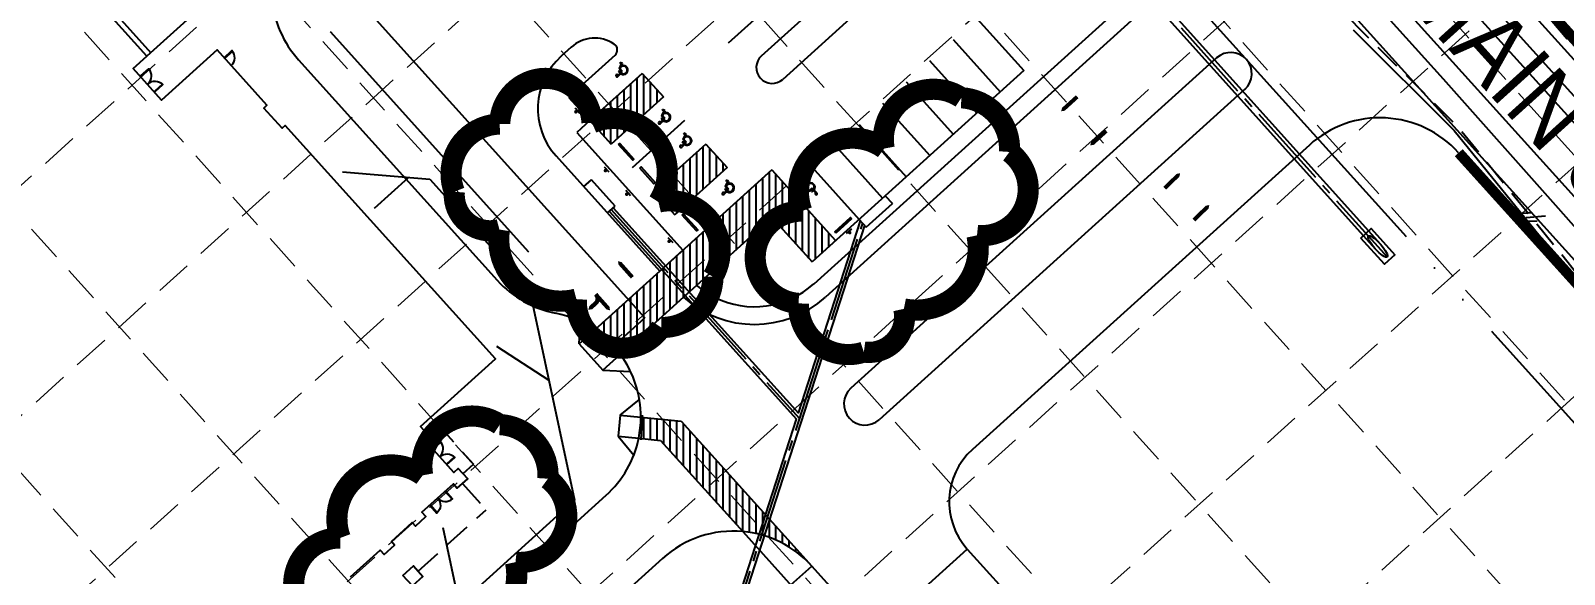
# Model space of a CAD drawing. Header units: inches. Extents: x 5194 to 8721, y 2249 to 5862.
# Drawn here: x 6874 to 7309.4, y 4846.8 to 5001 of the extents above; entities that cross this region are included whole.
import ezdxf
from ezdxf.enums import TextEntityAlignment as Align

# ---------------------------------------------------------------- set-up
doc = ezdxf.new("R2010")
doc.units = ezdxf.units.IN
doc.header["$LTSCALE"] = 60
doc.header["$MEASUREMENT"] = 0
for name, pattern in [('03139 BASE$0$HIDDEN2', [0.1875, 0.125, -0.0625]), ('03139 TOPO$0$PL2', [2.85, 2.25, -0.2, 0, -0.2, 0, -0.2]), ('HIDDEN', [0.375, 0.25, -0.125]), ('HIDDEN2', [0.1875, 0.125, -0.0625]), ('SCENT', [0.55, 0.4, -0.05, 0.05, -0.05])]:
    doc.linetypes.add(name, pattern=pattern)
for name, color, linetype in [('03139 BASE$0$A-Pkng', 7, 'Continuous'), ('03139 BASE$0$A-Wall-Abov', 8, '03139 BASE$0$HIDDEN2'), ('03139 BASE$0$A1-FLOR-OUTLINE-NEW', 7, 'Continuous'), ('03139 BASE$0$AS-MOWSTRIP', 7, 'Continuous'), ('03139 BASE$0$CCURB', 7, 'Continuous'), ('03139 BASE$0$CPPAVEMENT', 7, 'Continuous'), ('03139 BASE$0$CPPAVEMENT-STRIPE', 7, 'Continuous'), ('03139 BASE$0$CSTRIPE', 8, 'Continuous'), ('03139 BASE$0$CWALK', 7, 'Continuous'), ('03139 BASE$0$DOORSWINGS', 7, 'Continuous'), ('03139 BASE$0$HC', 7, 'Continuous'), ('03139 BASE$0$pinlet', 7, 'Continuous'), ('03139 TOPO$0$BNDRY65', 7, '03139 TOPO$0$PL2'), ('03139 TOPO$0$EP', 7, 'Continuous'), ('03139 TOPO$0$EP2', 7, 'Continuous'), ('03139 TOPO$0$Shoulder stripe', 7, 'Continuous'), ('03139 TOPO$0$SHOULDER STRIPE2', 7, 'Continuous'), ('03139 TOPO$0$STREETNAMES', 7, 'Continuous'), ('BASE', 7, 'Continuous'), ('CSAWCUT', 7, 'HIDDEN2'), ('grid', 254, 'HIDDEN'), ('Pstm', 7, 'Continuous'), ('pstmcl', 8, 'SCENT')]:
    doc.layers.add(name, color=color, linetype=linetype)
doc.styles.add('ARIAL', font='ARIAL.TTF', dxfattribs={"width": 0.875})

# ---------------------------------------------------------------- blocks, each defined once
blk = doc.blocks.new('03139 TOPO$0$EA')
for p, q in [((0, 0), (-0.078, -0.115)), ((-0.03, 0.003), (-0.068, -0.048)), ((0.041, 0), (0, -0.055))]:
    blk.add_line(p, q)
blk = doc.blocks.new('03139 BASE$0$I_SITE_PARKING_Arrow Straight & Left_P')
at = {"color": 0, "linetype": 'ByBlock', "lineweight": -2}
for points in [[(0, 0, 0.0729, 0.0729, 0), (0.011, 0, 0.0729, 0.0729, 0.413674), (0.114, 0.102, 0.0729, 0.0729, 0), (0.114, 0.134, 0.177, 0, 0), (0.114, 0.27, 0, 0, 0)], [(0, 0, 0.0678, 0.0678, 0), (0.232, 0, 0.174, 0, 0), (0.368, 0, 0, 0, 0)]]:
    blk.add_lwpolyline(points, format="xyseb", dxfattribs=at)
blk = doc.blocks.new('03139 BASE$0$HC2')
at = {"layer": '03139 BASE$0$HC', "linetype": 'Continuous'}
for p, q in [((-0.01, 0.015), (-0.01, 0.009)), ((-0.009, 0.043), (-0.005, -0.005)), ((-0.003, 0.036), (-0.001, 0.016)), ((-0.001, 0.016), (0.015, 0.016)), ((0, 0), (-0.001, 0.011)), ((-0.001, 0.011), (0.015, 0.011)), ((0, 0), (0.027, 0)), ((0.015, 0.011), (0.015, 0.016)), ((0.042, -0.035), (0.027, 0)), ((-0.005, -0.005), (0.024, -0.005)), ((0.039, -0.042), (0.024, -0.005)), ((0.029, -0.028), (0.026, -0.02)), ((0.039, -0.042), (0.055, -0.035)), ((0.042, -0.035), (0.053, -0.03)), ((0.055, -0.035), (0.053, -0.03))]:
    blk.add_line(p, q, dxfattribs=at)
for centre, radius, start, end in [((-0.001, -0.016), 0.0326, 106.7285, 338.4897), ((-0.001, -0.016), 0.0272, 109.1687, 351.8427), ((-0.001, 0.044), 0.00816, 255.546, 184.6199)]:
    blk.add_arc(centre, radius, start, end, dxfattribs=at)

msp = doc.modelspace()

# ---------------------------------------------------------------- hatches: boundary and pattern name
at = {"layer": '03139 BASE$0$CSTRIPE'}
h = msp.add_hatch(dxfattribs=at)
h.set_pattern_fill('ANSI31', color=256, scale=15, angle=45, style=0)
h.paths.add_polyline_path([(7047.63, 4988.91), (7053.66, 4982.23), (7038.81, 4968.83), (7032.78, 4975.51)])
h = msp.add_hatch(dxfattribs=at)
h.set_pattern_fill('ANSI31', color=256, scale=15, angle=45, style=0)
h.paths.add_polyline_path([(7065.72, 4968.86), (7071.75, 4962.18), (7056.9, 4948.78), (7050.87, 4955.46)])
h = msp.add_hatch(dxfattribs=at)
h.set_pattern_fill('ANSI31', color=256, scale=15, angle=45, style=0)
h.paths.add_polyline_path([(7083, 4946.73, -0.414214), (7085.82, 4946.59), (7095.87, 4935.45), (7102.55, 4941.48), (7084.46, 4961.53), (7052.66, 4932.83), (7043.75, 4924.79), (7048.44, 4919.59), (7043.98, 4915.57), (7045.99, 4913.34), (7059.36, 4925.4), (7063.1, 4928.78)])
h.paths.add_polyline_path([(7043.75, 4924.79), (7039.29, 4920.77), (7043.98, 4915.57), (7048.44, 4919.59)])
h.paths.add_polyline_path([(7039.29, 4920.77), (7034.23, 4916.19, -0.058944), (7039.53, 4911.55), (7043.98, 4915.57)])
h.paths.add_polyline_path([(7045.99, 4913.34), (7043.98, 4915.57), (7039.53, 4911.55, -0.025047), (7041.43, 4909.22)])
h = msp.add_hatch(dxfattribs=at)
h.set_pattern_fill('ANSI31', color=256, scale=15, angle=45, style=0)
edge = h.paths.add_edge_path()
edge.add_line((7058.75, 4890.25), (7095.81, 4849.19))
edge.add_arc((7073.53, 4829.09), 30, 42.0636, 84.897)
edge.add_line((7076.2, 4858.97), (7052.88, 4884.82))
edge.add_line((7052.88, 4884.82), (7046.65, 4885.45))
edge.add_arc((7017.26, 4891.45), 30, 348.4548, 359.9332)
edge.add_line((7047.26, 4891.42), (7058.75, 4890.25))

# ---------------------------------------------------------------- linework, layer by layer
at = {"layer": '03139 BASE$0$A-Pkng', "lineweight": -2}
for points in [[(7171.14, 4982.27, 1.13, 1.13, 0), (7168.27, 4979.67, 2.91, 0, 0), (7166.59, 4978.15, 0, 0, 0)], [(7179.4, 4972.58, 1.13, 1.13, 0), (7176.52, 4969.99, 2.91, 0, 0), (7174.84, 4968.47, 0, 0, 0)], [(7195.97, 4956.34, 1.13, 1.13, 0), (7198.76, 4959.03, 2.91, 0, 0), (7200.38, 4960.6, 0, 0, 0)], [(7204.25, 4947.31, 1.13, 1.13, 0), (7207.04, 4950, 2.91, 0, 0), (7208.66, 4951.57, 0, 0, 0)], [(7044.86, 4931.08, 1.13, 1.13, 0), (7042.28, 4933.97, 2.91, 0, 0), (7040.77, 4935.65, 0, 0, 0)]]:
    msp.add_lwpolyline(points, format="xyseb", dxfattribs=at)
at = {"layer": '03139 BASE$0$A-Wall-Abov'}
for p, q in [((6986.06, 4887.27), (6989.03, 4889.95)), ((6989.03, 4889.95), (6999.75, 4878.07)), ((6996.78, 4875.39), (6999.75, 4878.07)), ((6996.64, 4872.57), (7003.34, 4865.14)), ((6984.04, 4847.73), (7003.34, 4865.14))]:
    msp.add_line(p, q, dxfattribs=at)
at = {"layer": '03139 BASE$0$A1-FLOR-OUTLINE-NEW'}
msp.add_lwpolyline([(6964.84, 4846.11), (6973.25, 4853.71), (6974.37, 4852.47), (6977.34, 4855.15), (6976.44, 4856.14), (6982.38, 4861.5), (6983.28, 4860.51), (6986.24, 4863.19), (6985.13, 4864.43), (6994.04, 4872.47), (6995.15, 4871.23), (6998.12, 4873.91), (6995.44, 4876.88), (6995.44, 4876.88), (6995.44, 4876.88), (6994.21, 4875.76), (6986.17, 4884.67), (6987.4, 4885.79), (6984.72, 4888.76), (7006.01, 4907.96), (6946.27, 4974.16), (6945.4, 4973.38), (6940.27, 4979.07), (6941.13, 4979.85), (6926.95, 4995.57), (6911.18, 4981.33), (6903.14, 4990.24), (6907.03, 4993.75), (6850.09, 5056.86)], dxfattribs=at)
msp.add_lwpolyline([(6979.73, 4846.53), (6982.7, 4849.21), (6985.38, 4846.24), (6982.41, 4843.56)], close=True, dxfattribs=at)
at = {"layer": '03139 BASE$0$AS-MOWSTRIP'}
msp.add_lwpolyline([(6804.3, 5017.56), (6850.2, 5058.99), (6908.15, 4994.77)], dxfattribs=at)
at = {"layer": '03139 BASE$0$CCURB'}
for p, q in [((7081.52, 4993.89), (7104.53, 5014.66)), ((7110.56, 5007.98), (7087.55, 4987.21)), ((7189.43, 5006.41), (7099.72, 4925.46)), ((7141.93, 5005.31), (7156, 4989.72)), ((7027.48, 4996.31), (7024.63, 4993.74)), ((7039.93, 4994.08), (7026.75, 4982.19)), ((6950.11, 4992.73), (7006.5, 4930.24)), ((7156, 4989.72), (7095.87, 4935.45)), ((7210.71, 4993.29), (7106.89, 4899.6)), ((7026.75, 4982.19), (7032.78, 4975.51)), ((7218.74, 4984.38), (7114.93, 4890.69)), ((7032.78, 4975.51), (7029.07, 4972.16)), ((7029.07, 4972.16), (7059.22, 4938.75)), ((7237.05, 4968.57), (7141.4, 4882.25)), ((7023.18, 4965.49), (7052.66, 4932.83)), ((7083, 4946.73), (7063.1, 4928.78)), ((7085.82, 4946.59), (7095.87, 4935.45)), ((7037.36, 4869.18), (6987.44, 4824.14)), ((7053.44, 4851.36), (7003.52, 4806.32)), ((7139.95, 4854.01), (7299.5, 4677.2)), ((7095.81, 4849.19), (7118.64, 4823.89))]:
    msp.add_line(p, q, dxfattribs=at)
msp.add_lwpolyline([(7059.22, 4938.75), (7052.66, 4932.83)], dxfattribs=at)
for centre, radius, start, end in [((6972.38, 5012.83), 30, 185.1937, 222.0636), ((7034.18, 4988.89), 10, 56.5411, 132.0636), ((7038.59, 4995.56), 2, 312.0636, 56.5411), ((7214.73, 4988.83), 6, 312.0636, 132.0636), ((7038.03, 4978.89), 20, 132.0636, 222.0636), ((7084.53, 4990.55), 4.5, 132.0636, 312.0636), ((7257.15, 4946.3), 30, 42.0636, 132.0636), ((7084.33, 4945.25), 2, 42.0636, 132.0636), ((7028.77, 4950.34), 30, 222.0636, 258.9335), ((7079.51, 4948.04), 25.31, 229.5757, 243.6439), ((7079.51, 4948.04), 30.31, 228.331, 311.8218), ((7017.26, 4891.45), 30, 55.557, 78.9335), ((7017.26, 4891.45), 30, 359.9332, 36.3244), ((7110.91, 4895.15), 6, 132.0636, 312.0636), ((7017.26, 4891.45), 30, 312.0636, 348.4548), ((7154.8, 4867.41), 20, 132.0636, 222.0636), ((7073.53, 4829.09), 30, 84.897, 132.0636)]:
    msp.add_arc(centre, radius, start, end, dxfattribs=at)
at = {"layer": '03139 BASE$0$CPPAVEMENT', "color": 130, "lineweight": 158}
msp.add_line((7279.42, 4966.4), (7317.5, 4924.2), dxfattribs=at)
msp.add_line((7279.42, 4966.4), (7317.5, 4924.2), dxfattribs=at)
at = {"layer": '03139 BASE$0$CPPAVEMENT', "color": 130, "const_width": 3}
for points in [[(6803.36, 5560.52), (6848.5, 5512.62), (6986.11, 5359.81), (7423.06, 4875.86), (7491.52, 4798.57), (7520.52, 4765.16)], [(7317.62, 4924.14), (7279.47, 4966.39)]]:
    msp.add_lwpolyline(points, dxfattribs=at)
at = {"layer": '03139 BASE$0$CPPAVEMENT-STRIPE'}
for p, q in [((6984.37, 5356.05), (7459, 4830.09)), ((6975.46, 5348.01), (7450.01, 4822.14)), ((6965.06, 5338.63), (7439.52, 4812.87)), ((6956.16, 5330.59), (7430.71, 4804.72))]:
    msp.add_line(p, q, dxfattribs=at)
at = {"layer": '03139 BASE$0$CSTRIPE'}
for p, q in [((6943.81, 5035.54), (7048.44, 4919.59)), ((7072.15, 4997.56), (7101.85, 5024.36)), ((6959.02, 5000.77), (7015.41, 4938.28)), ((7135.92, 4998.54), (7149.32, 4983.69)), ((7129.24, 4992.51), (7142.64, 4977.66)), ((7047.63, 4988.91), (7032.78, 4975.51)), ((7047.63, 4988.91), (7053.66, 4982.23)), ((7122.56, 4986.48), (7135.96, 4971.63)), ((7053.66, 4982.23), (7038.81, 4968.83)), ((7029.94, 4977.53), (7028.6, 4979.01)), ((7115.88, 4980.45), (7129.28, 4965.6)), ((7032.78, 4975.51), (7038.81, 4968.83)), ((7059.69, 4975.54), (7044.84, 4962.14)), ((7109.2, 4974.42), (7122.6, 4959.57)), ((7065.72, 4968.86), (7050.87, 4955.46)), ((7065.72, 4968.86), (7071.75, 4962.18)), ((7102.51, 4968.39), (7115.91, 4953.54)), ((7038.31, 4960.84), (7036.97, 4962.33)), ((7084.46, 4961.53), (7052.66, 4932.83)), ((7071.75, 4962.18), (7056.9, 4948.78)), ((7084.46, 4961.53), (7102.55, 4941.48)), ((7095.83, 4962.36), (7109.23, 4947.51)), ((7044.34, 4954.16), (7043, 4955.65)), ((7050.87, 4955.46), (7056.9, 4948.78)), ((7056.4, 4940.8), (7055.06, 4942.28)), ((7107.04, 4944.85), (7105.56, 4943.51)), ((7052.66, 4932.83), (7034.23, 4916.19)), ((7059.36, 4925.4), (7041.43, 4909.22)), ((7039.53, 4911.55), (7048.44, 4919.59)), ((7047.26, 4891.42), (7058.75, 4890.25)), ((7058.75, 4890.25), (7095.81, 4849.19)), ((7046.65, 4885.45), (7052.88, 4884.82)), ((7052.88, 4884.82), (7076.2, 4858.97)), ((7122.13, 4837.93), (7139.95, 4854.01))]:
    msp.add_line(p, q, dxfattribs=at)
for points in [[(7028.87, 4982.08), (7029.24, 4982.42), (7033.26, 4977.96), (7032.89, 4977.63)], [(7040.93, 4968.72), (7041.3, 4969.05), (7045.32, 4964.6), (7044.95, 4964.26)], [(7046.96, 4962.04), (7047.33, 4962.37), (7051.35, 4957.92), (7050.98, 4957.58)], [(7059.02, 4948.67), (7059.39, 4949.01), (7063.41, 4944.55), (7063.04, 4944.22)], [(7102.66, 4943.6), (7102.32, 4943.97), (7106.78, 4947.99), (7107.11, 4947.62)]]:
    msp.add_lwpolyline(points, close=True, dxfattribs=at)
at = {"layer": '03139 BASE$0$CSTRIPE', "const_width": 0.5}
for points in [[(7028.58, 4978, 1), (7029.08, 4978, 1)], [(7036.96, 4961.32, 1), (7037.46, 4961.32, 1)], [(7042.99, 4954.64, 1), (7043.49, 4954.64, 1)], [(7106.57, 4943.5, 1), (7106.57, 4944, 1)], [(7055.05, 4941.27, 1), (7055.55, 4941.27, 1)]]:
    msp.add_lwpolyline(points, format="xyb", close=True, dxfattribs=at)
at = {"layer": '03139 BASE$0$CWALK'}
for p, q in [((6926.55, 5011.37), (6907.04, 4993.76)), ((7186.08, 5010.13), (7096.37, 4929.17)), ((7068.27, 4925.37), (7066.05, 4920.89)), ((7029.77, 4912.17), (7030.1, 4918.57)), ((7029.77, 4912.17), (7034.23, 4916.19)), ((7029.77, 4912.17), (7036.47, 4904.75)), ((7036.47, 4904.75), (7041.43, 4909.22)), ((7036.47, 4904.75), (7044.35, 4904.35)), ((7041.44, 4892.01), (7046.84, 4896.42)), ((7041.44, 4892.01), (7040.83, 4886.04)), ((7041.44, 4892.01), (7047.26, 4891.42)), ((7040.83, 4886.04), (7046.65, 4885.45)), ((7040.83, 4886.04), (7045.24, 4880.63)), ((7076.2, 4858.97), (7123.42, 4806.65)), ((7089.87, 4843.83), (7095.81, 4849.19))]:
    msp.add_line(p, q, dxfattribs=at)
msp.add_lwpolyline([(7063.1, 4928.78), (7059.36, 4925.4)], dxfattribs=at)
for points in [[(7062.77, 4925.7, 0, 0.52, 0), (7064.14, 4924.86, 0, 0, 0), (7065.95, 4923.76, 0, 0, 0)], [(7037.32, 4911.95, 0, 0.52, 0), (7036.15, 4910.85, 0, 0, 0), (7034.6, 4909.4, 0, 0, 0)], [(7046, 4888.49, 0, 0.52, 0), (7044.41, 4888.69, 0, 0, 0), (7042.31, 4888.95, 0, 0, 0)], [(7086.97, 4852.05, 0, 0.52, 0), (7088.04, 4850.86, 0, 0, 0), (7089.46, 4849.29, 0, 0, 0)]]:
    msp.add_lwpolyline(points, format="xyseb", dxfattribs=at)
for centre, radius, start, end in [((7079.51, 4948.04), 25.31, 243.6439, 311.8218), ((7017.26, 4891.45), 30, 36.3244, 55.557), ((7017.26, 4891.45), 30, 348.4548, 359.9332), ((7073.53, 4829.09), 30, 42.0636, 84.897)]:
    msp.add_arc(centre, radius, start, end, dxfattribs=at)
at = {"layer": '03139 BASE$0$DOORSWINGS', "elevation": 2.33}
for points in [[(6928.96, 4993.34), (6931.19, 4995.35), (6931.29, 4995.24), (6929.06, 4993.23)], [(6988.17, 4882.43), (6990.39, 4884.44), (6990.49, 4884.33), (6988.26, 4882.33)], [(6992.19, 4877.98), (6994.41, 4879.99), (6994.31, 4880.1), (6992.09, 4878.09)], [(6991.8, 4870.47), (6993.81, 4868.24), (6993.7, 4868.14), (6991.69, 4870.37)], [(6987.35, 4866.45), (6989.36, 4864.22), (6989.46, 4864.32), (6987.45, 4866.54)]]:
    msp.add_lwpolyline(points, close=True, dxfattribs=at)
at = {"layer": '03139 BASE$0$DOORSWINGS'}
for points in [[(6930.98, 4991.12, 0.412782), (6931.19, 4995.35, 0.792387)], [(6907.36, 4985.97, 0.412782), (6907.57, 4990.2, 0.792387)], [(6907.36, 4985.97, -0.412782), (6911.59, 4985.74, -0.792387)], [(6990.19, 4880.22, 0.412782), (6990.39, 4884.44, 0.792387)], [(6990.19, 4880.22, -0.412782), (6994.41, 4879.99, -0.792387)], [(6989.58, 4868.45, -0.412782), (6989.36, 4864.22, -0.792387)], [(6989.58, 4868.45, 0.412782), (6993.81, 4868.24, 0.792387)]]:
    msp.add_lwpolyline(points, format="xyb", dxfattribs=at)
for points in [[(6905.34, 4988.19), (6907.57, 4990.2), (6907.66, 4990.09), (6905.44, 4988.08)], [(6909.36, 4983.73), (6911.59, 4985.74), (6911.49, 4985.85), (6909.26, 4983.84)]]:
    msp.add_lwpolyline(points, close=True, dxfattribs=at)
at = {"layer": '03139 BASE$0$pinlet', "color": 5}
for p, q in [((7031.03, 4956.7), (7033.26, 4958.71)), ((7039.96, 4951.29), (7033.26, 4958.71)), ((7037.73, 4949.28), (7039.96, 4951.29)), ((7111.24, 4945.29), (7118.67, 4951.99)), ((7116.66, 4954.21), (7118.67, 4951.99)), ((7109.23, 4947.51), (7111.24, 4945.29))]:
    msp.add_line(p, q, dxfattribs=at)
at = {"layer": '03139 TOPO$0$BNDRY65'}
msp.add_line((6944.66, 5297.06), (7667.36, 4496.21), dxfattribs=at)
at = {"layer": '03139 TOPO$0$EP'}
for p, q in [((7249.46, 5001.24), (7278.15, 4972.73)), ((7278.15, 4972.73), (7315.62, 4926.57))]:
    msp.add_line(p, q, dxfattribs=at)
at = {"layer": '03139 TOPO$0$EP2'}
msp.add_line((7268.24, 5048.15), (7310.23, 4998.69), dxfattribs=at)
at = {"layer": '03139 TOPO$0$Shoulder stripe'}
for p, q in [((7275.12, 4987.27), (7240.88, 5025.33)), ((7275.12, 4987.27), (7240.88, 5025.33)), ((7307.8, 4950.63), (7275.12, 4987.27)), ((7307.8, 4950.63), (7275.12, 4987.27)), ((7340.46, 4913.33), (7307.8, 4950.63)), ((7340.46, 4913.33), (7307.8, 4950.63))]:
    msp.add_line(p, q, dxfattribs=at)
at = {"layer": '03139 TOPO$0$SHOULDER STRIPE2'}
for p, q in [((7298.79, 4997.29), (7262.82, 5037.39)), ((7333.2, 4959.26), (7298.79, 4997.29))]:
    msp.add_line(p, q, dxfattribs=at)
at = {"layer": 'BASE', "color": 170, "const_width": 6}
for points in [[(7028.96, 4924.88, 0.520567), (7028.96, 4924.88, 0.765195), (7053.05, 4916.83, 0.417879), (7067.73, 4931.22, 0.6649), (7052.26, 4952.4, 0.744833), (7033.4, 4974.88, 0.975642), (7007.21, 4974.54, 0.520567), (6994.32, 4955.35, 0.520567), (7007.12, 4944.61, 0.540264), (7028.96, 4924.88)], [(7142.69, 4942.96, 0.520567), (7142.69, 4942.96, 0.765195), (7151.91, 4966.62, 0.417879), (7138.27, 4981.99, 0.6649), (7116.35, 4967.58, 0.744833), (7092.98, 4949.84, 0.975642), (7092.03, 4923.67, 0.520567), (7110.57, 4909.86, 0.520567), (7121.92, 4922.11, 0.540264), (7142.69, 4942.96)], [(7011.67, 4850.28, 0.520567), (7011.67, 4850.28, 0.765195), (7020.89, 4873.95, 0.417879), (7007.24, 4889.31, 0.6649), (6985.33, 4874.91, 0.744833), (6961.95, 4857.16, 0.975642), (6961.01, 4830.99, 0.520567), (6979.55, 4817.18, 0.520567), (6990.89, 4829.43, 0.540264), (7011.67, 4850.28)]]:
    msp.add_lwpolyline(points, format="xyb", close=True, dxfattribs=at)
at = {"layer": 'CSAWCUT', "flags": 128}
msp.add_lwpolyline([(6932.14, 5355.21), (6938.45, 5348.07), (7060.21, 5212.63), (7207.42, 5049.5), (7250.55, 5002.28), (7279.26, 4973.74), (7316.8, 4927.51), (7391.02, 4833.49), (7425.95, 4787.27), (7479.34, 4722.03), (7521.43, 4672.9), (7568.77, 4630.24), (7659.58, 4530.42), (7756.29, 4422.99), (7804.06, 4369.09), (7847.06, 4321.56), (7942.6, 4213.4), (7995.74, 4153.36)], dxfattribs=at)
at = {"layer": 'grid', "color": 252, "linetype": 'HIDDEN', "lineweight": 0, "ltscale": 0.7}
for p, q in [((6600.72, 5755.71), (8613.71, 3520.65)), ((6564.67, 5723.24), (8577.66, 3488.18)), ((6528.62, 5690.77), (8541.61, 3455.71)), ((6491.5, 5659.74), (8504.49, 3424.68)), ((6455.45, 5627.27), (8468.44, 3392.21)), ((6419.4, 5594.81), (8432.39, 3359.74)), ((6383.35, 5562.34), (8396.34, 3327.28)), ((6347.3, 5529.87), (8360.29, 3294.81)), ((6311.25, 5497.4), (8324.24, 3262.34)), ((7155.18, 5212.82), (5893.29, 4076.31)), ((7187.64, 5176.77), (5925.76, 4040.26)), ((7220.11, 5140.72), (5958.22, 4004.21)), ((7252.58, 5104.67), (5990.69, 3968.16)), ((7285.05, 5068.62), (6023.16, 3932.12)), ((7317.51, 5032.57), (6055.63, 3896.07)), ((7349.98, 4996.52), (6088.09, 3860.02)), ((7382.45, 4960.48), (6120.56, 3823.97))]:
    msp.add_line(p, q, dxfattribs=at)
at = {"layer": 'Pstm', "color": 5}
for p, q in [((7177.81, 5025.69), (7255.73, 4939.15)), ((7179.29, 5027.03), (7257.22, 4940.48)), ((6962.56, 4960.97), (6987.35, 4958.92)), ((6971.63, 4950.68), (6981.34, 4959.42)), ((6987.35, 4958.92), (7015.66, 4927.56)), ((7039.4, 4950.78), (7092, 4892.5)), ((7038.29, 4949.78), (7091.47, 4890.85)), ((7092, 4892.5), (7109.66, 4947.04)), ((7071.61, 4824.63), (7110.82, 4945.76)), ((7015.66, 4927.56), (7028.42, 4867.85)), ((7006.27, 4911.57), (7021.13, 4901.94)), ((7070.18, 4825.09), (7091.47, 4890.85)), ((7028.42, 4867.85), (6957.94, 4804.25)), ((6991.09, 4860.07), (6995.73, 4838.35))]:
    msp.add_line(p, q, dxfattribs=at)
msp.add_lwpolyline([(7251.64, 4942.19), (7254.62, 4944.87), (7261.31, 4937.44), (7258.34, 4934.76)], close=True, dxfattribs=at)
msp.add_ellipse((7256.48, 4939.82), major_axis=(-2.68, 2.97), ratio=0.25, dxfattribs=at)
at = {"layer": 'pstmcl', "color": 5}
for p, q in [((7178.55, 5026.36), (7259.15, 4936.84)), ((7038.84, 4950.28), (7092.31, 4891.03)), ((7070.9, 4824.86), (7110.24, 4946.4)), ((7047.37, 4884.95), (7047.73, 4892.01))]:
    msp.add_line(p, q, dxfattribs=at)

# ---------------------------------------------------------------- block references
at = {"layer": '03139 BASE$0$A-Pkng', "lineweight": -3, "xscale": -16.66666666673919, "yscale": 16.66666666673973, "zscale": 16.6666666667395, "rotation": 131.7419449529831}
msp.add_blockref('03139 BASE$0$I_SITE_PARKING_Arrow Straight & Left_P', (7034.44, 4926.26), dxfattribs=at)
at = {"layer": '03139 BASE$0$CWALK', "xscale": 40.00000000000016, "yscale": 40, "zscale": 40}
for p, rotation in [((7041.81, 4989.45), 132.0635973777762), ((7053.87, 4976.09), 132.0635973777762), ((7059.9, 4969.41), 132.0635973777762), ((7071.96, 4956.04), 132.0635973777762), ((7095.82, 4956.09), 222.0635973777761)]:
    msp.add_blockref('03139 BASE$0$HC2', p, dxfattribs=dict(at, rotation=rotation))
at = {"layer": '03139 TOPO$0$EP', "xscale": 40, "yscale": 40, "zscale": 40, "rotation": 129.3122682664376}
msp.add_blockref('03139 TOPO$0$EA', (7298.56, 4948.02), dxfattribs=at)

# ---------------------------------------------------------------- texts
at = {"layer": '03139 TOPO$0$STREETNAMES', "color": 7, "style": 'ARIAL', "width": 0.875}
msp.add_text('MAIN STREET', height=20, rotation=312.0636, dxfattribs=at).set_placement((7317.84, 4949.92), align=Align.CENTER)

doc.saveas('drawing.dxf')
